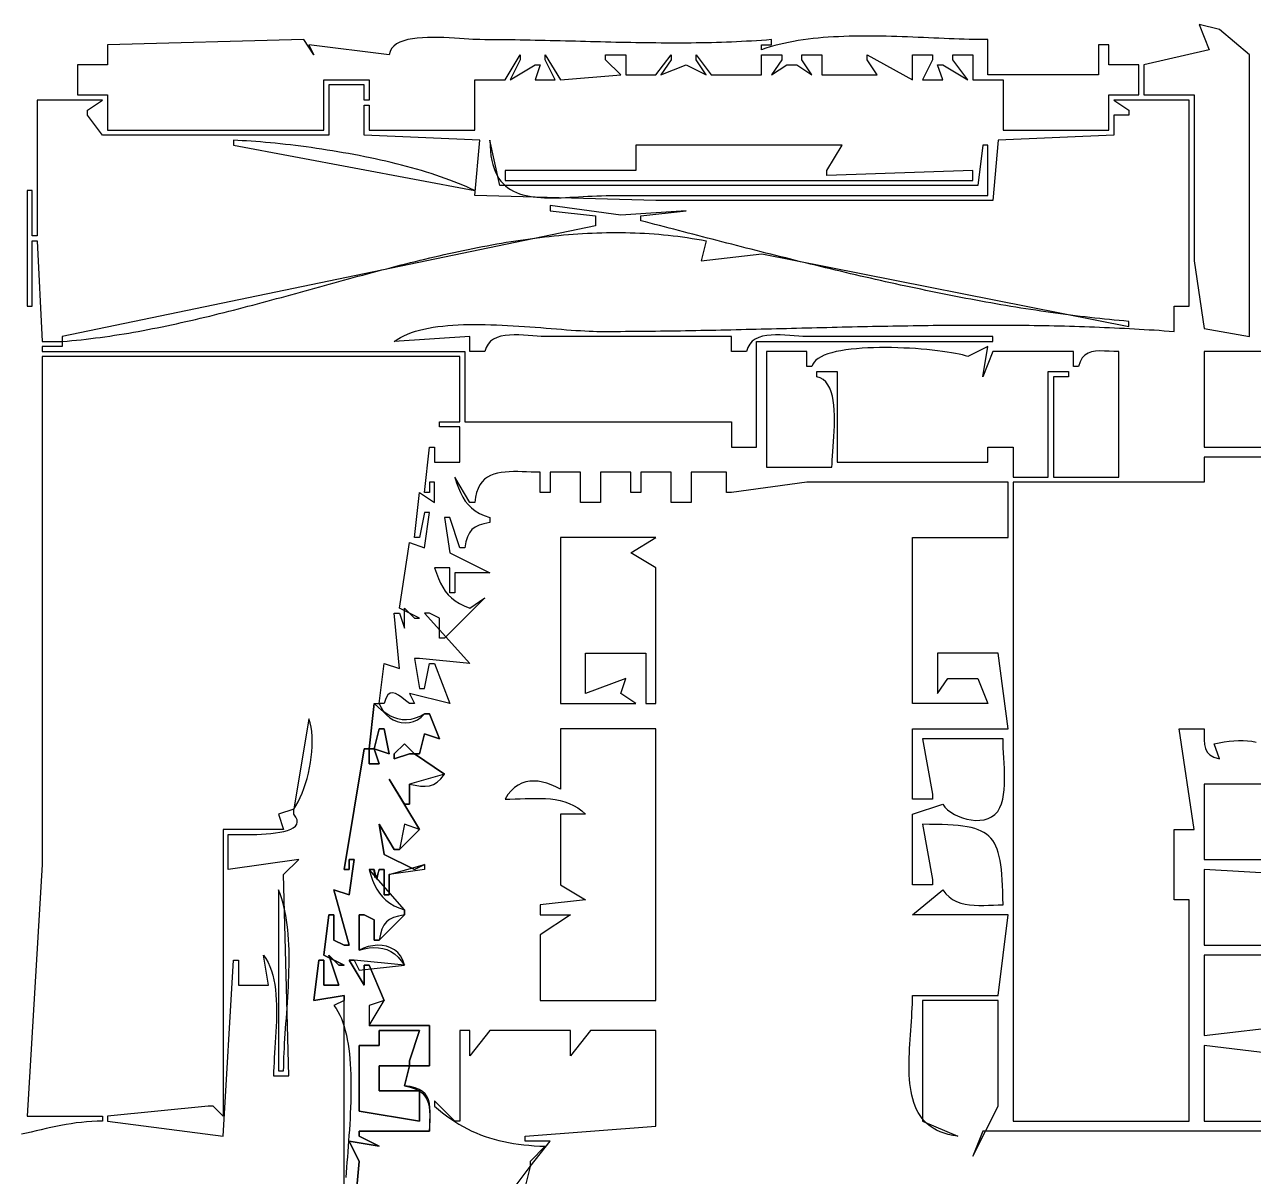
# Model space of a CAD drawing. Header units: metres. Extents: x 0 to 1224, y 0 to 793.
# Drawn here: x 471.5 to 715.8, y 181 to 410 of the extents above; entities that cross this region are included whole.
import ezdxf

# ---------------------------------------------------------------- set-up
doc = ezdxf.new("R2010")
doc.units = ezdxf.units.M

msp = doc.modelspace()

# ---------------------------------------------------------------- linework, layer by layer
for points in [[(705, 410), (707, 405), (694, 402), (694, 396), (704, 396), (704, 363), (705.9884, 349.6034), (715, 348), (715, 389), (715, 404), (709, 409), (705, 410)], [(488, 406), (488, 402), (482, 402), (482, 396), (488, 396), (488, 389), (531, 389), (531, 399), (540, 399), (540, 395), (539, 395), (539, 398), (532, 398), (532, 388), (487, 388), (484, 392), (484, 393), (487, 395), (474, 395), (474, 368), (473, 368), (473, 377), (472, 377), (472, 354), (473, 354), (473, 367), (474, 367), (475, 347), (479, 347), (479, 346), (475, 346), (475, 345), (559, 345), (559, 331), (612, 331), (612, 326), (617, 326), (617, 347), (664, 347), (664, 348), (627, 348), (626.2195, 348.0182), (625.3816, 348.0649), (624.4993, 348.1282), (623.586, 348.1959), (622.6547, 348.2563), (621.7187, 348.2971), (620.7911, 348.3066), (619.8852, 348.2726), (619.0142, 348.1833), (618.1911, 348.0265), (617.4293, 347.7904), (616.7418, 347.4629), (616.142, 347.0322), (615.6429, 346.4861), (615.2579, 345.8126), (615, 345), (612, 345), (612, 348), (575, 348), (574.2195, 348.0182), (573.3816, 348.0649), (572.4993, 348.1282), (571.586, 348.1959), (570.6547, 348.2563), (569.7187, 348.2971), (568.7911, 348.3066), (567.8852, 348.2726), (567.0142, 348.1833), (566.1911, 348.0265), (565.4293, 347.7904), (564.7418, 347.4629), (564.142, 347.0322), (563.6429, 346.4861), (563.2579, 345.8126), (563, 345), (560, 345), (560, 348), (545, 347), (545.5913, 347.4138), (546.2279, 347.7951), (546.9076, 348.1451), (547.6284, 348.4648), (548.3882, 348.7554), (549.1851, 349.0179), (550.0168, 349.2534), (550.8816, 349.463), (551.7771, 349.6479), (552.7016, 349.809), (553.6528, 349.9476), (554.6287, 350.0646), (555.6273, 350.1613), (556.6466, 350.2386), (557.6845, 350.2977), (558.7389, 350.3397), (559.8079, 350.3656), (560.8893, 350.3766), (561.9812, 350.3738), (563.0814, 350.3582), (564.188, 350.331), (565.2989, 350.2932), (566.412, 350.2459), (567.5254, 350.1903), (568.6369, 350.1274), (569.7445, 350.0584), (570.8463, 349.9842), (571.94, 349.9061), (573.0237, 349.8251), (574.0954, 349.7422), (575.153, 349.6587), (576.1944, 349.5756), (577.2176, 349.4939), (578.2206, 349.4148), (579.2014, 349.3394), (580.1578, 349.2688), (581.0878, 349.204), (581.9895, 349.1462), (582.8606, 349.0965), (583.6993, 349.0559), (584.5035, 349.0255), (585.271, 349.0065), (586, 349), (586.9904, 349.0006), (587.9814, 349.0025), (588.973, 349.0057), (589.9652, 349.0101), (590.9579, 349.0157), (591.9512, 349.0224), (592.9451, 349.0302), (593.9395, 349.0391), (594.9344, 349.049), (595.9298, 349.06), (596.9258, 349.0719), (597.9222, 349.0847), (598.919, 349.0985), (599.9164, 349.1131), (600.9142, 349.1285), (601.9124, 349.1447), (602.9111, 349.1617), (603.9102, 349.1794), (604.9097, 349.1979), (605.9096, 349.2169), (606.9099, 349.2366), (607.9105, 349.2569), (608.9115, 349.2778), (609.9128, 349.2991), (610.9145, 349.321), (611.9165, 349.3432), (612.9189, 349.366), (613.9215, 349.389), (614.9244, 349.4125), (615.9276, 349.4362), (616.931, 349.4602), (617.9348, 349.4845), (618.9387, 349.509), (619.9429, 349.5336), (620.9473, 349.5584), (621.9519, 349.5833), (622.9567, 349.6083), (623.9617, 349.6333), (624.9669, 349.6583), (625.9722, 349.6832), (626.9777, 349.7081), (627.9833, 349.7329), (628.9891, 349.7575), (629.9949, 349.782), (631.0009, 349.8063), (632.007, 349.8303), (633.0131, 349.854), (634.0193, 349.8775), (635.0256, 349.9006), (636.0319, 349.9233), (637.0383, 349.9456), (638.0446, 349.9674), (639.051, 349.9888), (640.0574, 350.0096), (641.0638, 350.0299), (642.0701, 350.0496), (643.0764, 350.0687), (644.0827, 350.0871), (645.0889, 350.1048), (646.095, 350.1218), (647.1011, 350.138), (648.107, 350.1535), (649.1129, 350.1681), (650.1186, 350.1818), (651.1242, 350.1947), (652.1297, 350.2066), (653.135, 350.2175), (654.1402, 350.2274), (655.1451, 350.2363), (656.1499, 350.2441), (657.1545, 350.2508), (658.1589, 350.2564), (659.1631, 350.2608), (660.167, 350.264), (661.1707, 350.2659), (662.1741, 350.2666), (663.1773, 350.2659), (664.1801, 350.2639), (665.1827, 350.2605), (666.185, 350.2557), (667.187, 350.2494), (668.1887, 350.2416), (669.19, 350.2324), (670.1909, 350.2215), (671.1915, 350.2091), (672.1918, 350.195), (673.1916, 350.1793), (674.1911, 350.1619), (675.1901, 350.1427), (676.1887, 350.1218), (677.1869, 350.0991), (678.1847, 350.0745), (679.182, 350.0481), (680.1788, 350.0198), (681.1752, 349.9895), (682.171, 349.9573), (683.1664, 349.923), (684.1613, 349.8867), (685.1556, 349.8483), (686.1494, 349.8079), (687.1427, 349.7652), (688.1353, 349.7204), (689.1275, 349.6734), (690.119, 349.6241), (691.11, 349.5726), (692.1003, 349.5187), (693.0901, 349.4624), (694.0792, 349.4038), (695.0676, 349.3428), (696.0554, 349.2793), (697.0426, 349.2133), (698.0291, 349.1447), (699.0149, 349.0736), (700, 349), (700, 354), (703, 354), (703, 395), (688, 395), (691, 393), (691, 392), (688, 392), (688, 388), (665, 387), (664, 375), (597, 374.9962), (561, 376), (562, 387), (539, 388), (539, 394), (540, 394), (540, 389), (561, 389), (561, 399), (567, 399), (570, 404), (570, 403), (568, 399), (573, 402), (574, 402), (573, 399), (577, 399), (575, 403), (575, 404), (578, 399), (590, 400), (587, 403), (587, 404), (591, 404), (591, 400), (597, 400), (600, 404), (600, 403), (598, 400), (603, 402), (607, 400), (605, 403), (605, 404), (608, 400), (618, 400), (618, 404), (622, 404), (622, 403), (620, 400), (623, 402), (624, 402), (625, 402), (628, 400), (626, 403), (626, 404), (630, 404), (630, 400), (641, 400), (639, 403), (639, 404), (648, 399), (648, 404), (652, 404), (652, 403), (650, 399), (654, 399), (653, 402), (654, 402), (659, 399), (656, 403), (656, 404), (660, 404), (660, 399), (666, 399), (666, 389), (687, 389), (687, 396), (693, 396), (693, 402), (687, 402), (687, 406), (685, 406), (685, 400), (663, 400), (663, 407), (662.0804, 407.0036), (661.1471, 407.0142), (660.2007, 407.0311), (659.2419, 407.0536), (658.2714, 407.0811), (657.29, 407.1129), (656.2983, 407.1486), (655.297, 407.1873), (654.2869, 407.2285), (653.2686, 407.2715), (652.2429, 407.3157), (651.2105, 407.3605), (650.1721, 407.4052), (649.1283, 407.4492), (648.08, 407.4919), (647.0277, 407.5326), (645.9723, 407.5707), (644.9144, 407.6055), (643.8547, 407.6365), (642.794, 407.663), (641.7329, 407.6842), (640.6721, 407.6998), (639.6124, 407.7089), (638.5545, 407.7109), (637.4991, 407.7052), (636.4468, 407.6913), (635.3984, 407.6683), (634.3546, 407.6358), (633.3162, 407.5931), (632.2837, 407.5394), (631.258, 407.4743), (630.2397, 407.3971), (629.2295, 407.3071), (628.2282, 407.2037), (627.2365, 407.0862), (626.255, 406.9541), (625.2844, 406.8066), (624.3256, 406.6433), (623.3791, 406.4633), (622.4457, 406.2662), (621.5261, 406.0511), (620.621, 405.8177), (619.7312, 405.565), (618.8573, 405.2927), (618, 405), (618, 406), (620, 406), (620, 407), (619.0021, 406.9235), (618.004, 406.8525), (617.0058, 406.7865), (616.0074, 406.7257), (615.0088, 406.6697), (614.01, 406.6184), (613.0111, 406.5718), (612.012, 406.5296), (611.0128, 406.4918), (610.0134, 406.4581), (609.0139, 406.4285), (608.0142, 406.4028), (607.0145, 406.3809), (606.0146, 406.3626), (605.0146, 406.3477), (604.0145, 406.3362), (603.0143, 406.3279), (602.014, 406.3227), (601.0136, 406.3204), (600.0131, 406.3208), (599.0126, 406.3239), (598.012, 406.3295), (597.0113, 406.3374), (596.0106, 406.3475), (595.0098, 406.3597), (594.009, 406.3739), (593.0082, 406.3898), (592.0073, 406.4074), (591.0064, 406.4264), (590.0055, 406.4469), (589.0046, 406.4685), (588.0037, 406.4913), (587.0028, 406.5149), (586.0019, 406.5394), (585.001, 406.5646), (584.0001, 406.5902), (582.9993, 406.6162), (581.9985, 406.6425), (580.9977, 406.6689), (579.997, 406.6952), (578.9964, 406.7213), (577.9958, 406.7471), (576.9953, 406.7724), (575.9948, 406.7972), (574.9945, 406.8211), (573.9942, 406.8442), (572.994, 406.8662), (571.9939, 406.8871), (570.9939, 406.9066), (569.9941, 406.9247), (568.9943, 406.9412), (567.9947, 406.9559), (566.9952, 406.9688), (565.9958, 406.9796), (564.9966, 406.9883), (563.9976, 406.9947), (562.9987, 406.9986), (562, 407), (561.3575, 407.0124), (560.6192, 407.0464), (559.7969, 407.0964), (558.9024, 407.1572), (557.9478, 407.2233), (556.9447, 407.2896), (555.9051, 407.3505), (554.8409, 407.4009), (553.7639, 407.4353), (552.686, 407.4484), (551.619, 407.4348), (550.5749, 407.3893), (549.5654, 407.3065), (548.6026, 407.1809), (547.6981, 407.0074), (546.864, 406.7806), (546.112, 406.495), (545.454, 406.1454), (544.902, 405.7265), (544.4677, 405.2328), (544.1631, 404.6591), (544, 404), (528, 406), (529, 404), (527, 407), (488, 406)], [(513, 387), (513, 386), (561, 377), (560.2205, 377.3666), (559.4195, 377.7265), (558.5977, 378.0796), (557.756, 378.4261), (556.8952, 378.7658), (556.0161, 379.0988), (555.1197, 379.4251), (554.2068, 379.7447), (553.2782, 380.0575), (552.3347, 380.3635), (551.3773, 380.6628), (550.4067, 380.9554), (549.4238, 381.2412), (548.4295, 381.5203), (547.4245, 381.7925), (546.4099, 382.0581), (545.3863, 382.3168), (544.3546, 382.5688), (543.3158, 382.814), (542.2706, 383.0524), (541.2198, 383.2841), (540.1644, 383.5089), (539.1052, 383.727), (538.043, 383.9383), (536.9787, 384.1427), (535.9131, 384.3404), (534.847, 384.5312), (533.7814, 384.7153), (532.717, 384.8925), (531.6548, 385.0629), (530.5955, 385.2265), (529.54, 385.3832), (528.4892, 385.5332), (527.4438, 385.6763), (526.4049, 385.8125), (525.3731, 385.9419), (524.3493, 386.0645), (523.3344, 386.1802), (522.3293, 386.2891), (521.3348, 386.3911), (520.3517, 386.4862), (519.3808, 386.5745), (518.4231, 386.6559), (517.4794, 386.7305), (516.5505, 386.7981), (515.6372, 386.8589), (514.7405, 386.9128), (513.8611, 386.9598), (513, 387)], [(564, 387), (564.0237, 385.8917), (564.0938, 384.8552), (564.2091, 383.8882), (564.3682, 382.9883), (564.5701, 382.1532), (564.8134, 381.3808), (565.0968, 380.6686), (565.4193, 380.0145), (565.7795, 379.416), (566.1761, 378.8709), (566.6081, 378.377), (567.074, 377.9319), (567.5728, 377.5333), (568.1031, 377.179), (568.6637, 376.8666), (569.2534, 376.5939), (569.8709, 376.3586), (570.515, 376.1583), (571.1846, 375.9909), (571.8782, 375.8539), (572.5948, 375.7452), (573.333, 375.6623), (574.0916, 375.6031), (574.8695, 375.5653), (575.6653, 375.5465), (576.4778, 375.5444), (577.3058, 375.5568), (578.1481, 375.5814), (579.0033, 375.6158), (579.8704, 375.6579), (580.748, 375.7052), (581.6349, 375.7556), (582.5298, 375.8067), (583.4316, 375.8562), (584.339, 375.9018), (585.2508, 375.9413), (586.1657, 375.9724), (587.0825, 375.9927), (588, 376), (663, 376), (663, 386), (662, 386), (661, 378), (566, 378), (564, 387)], [(593, 386), (593, 381), (567, 381), (567, 379), (660, 379), (660, 381), (631, 380), (631, 381), (634, 386), (593, 386)], [(576, 374), (576, 373), (585, 372), (585, 370), (479, 348), (479, 347), (479.9417, 347.0784), (480.8838, 347.1638), (481.8262, 347.256), (482.7688, 347.3548), (483.7117, 347.4602), (484.6549, 347.572), (485.5983, 347.6901), (486.542, 347.8143), (487.486, 347.9445), (488.4302, 348.0806), (489.3747, 348.2224), (490.3194, 348.3699), (491.2643, 348.5228), (492.2095, 348.681), (493.1549, 348.8445), (494.1005, 349.013), (495.0464, 349.1865), (495.9925, 349.3647), (496.9388, 349.5477), (497.8853, 349.7352), (498.832, 349.9271), (499.7789, 350.1232), (500.726, 350.3236), (501.6733, 350.5279), (502.6207, 350.7361), (503.5684, 350.9481), (504.5162, 351.1636), (505.4643, 351.3827), (506.4124, 351.605), (507.3608, 351.8306), (508.3093, 352.0593), (509.258, 352.291), (510.2068, 352.5254), (511.1558, 352.7625), (512.1049, 353.0022), (513.0541, 353.2443), (514.0035, 353.4886), (514.953, 353.7351), (515.9027, 353.9837), (516.8525, 354.2341), (517.8024, 354.4862), (518.7524, 354.74), (519.7025, 354.9953), (520.6527, 355.2519), (521.603, 355.5097), (522.5534, 355.7686), (523.5039, 356.0285), (524.4545, 356.2891), (525.4052, 356.5505), (526.3559, 356.8124), (527.3068, 357.0748), (528.2577, 357.3374), (529.2086, 357.6002), (530.1597, 357.863), (531.1108, 358.1257), (532.0619, 358.3881), (533.0131, 358.6502), (533.9643, 358.9117), (534.9156, 359.1726), (535.8669, 359.4328), (536.8182, 359.692), (537.7696, 359.9502), (538.721, 360.2072), (539.6724, 360.4629), (540.6238, 360.7171), (541.5753, 360.9698), (542.5267, 361.2208), (543.4781, 361.4699), (544.4296, 361.717), (545.381, 361.9621), (546.3324, 362.2049), (547.2838, 362.4453), (548.2352, 362.6833), (549.1866, 362.9185), (550.1379, 363.1511), (551.0892, 363.3807), (552.0404, 363.6072), (552.9916, 363.8306), (553.9428, 364.0507), (554.8939, 364.2674), (555.845, 364.4805), (556.796, 364.6899), (557.7469, 364.8954), (558.6978, 365.097), (559.6486, 365.2945), (560.5993, 365.4878), (561.5499, 365.6766), (562.5005, 365.861), (563.4509, 366.0408), (564.4013, 366.2157), (565.3516, 366.3858), (566.3017, 366.5509), (567.2518, 366.7108), (568.2017, 366.8653), (569.1516, 367.0145), (570.1013, 367.1581), (571.0509, 367.296), (572.0003, 367.428), (572.9496, 367.5541), (573.8988, 367.6741), (574.8479, 367.7879), (575.7968, 367.8953), (576.7455, 367.9962), (577.6941, 368.0905), (578.6425, 368.178), (579.5908, 368.2586), (580.5389, 368.3322), (581.4868, 368.3987), (582.4346, 368.4578), (583.3822, 368.5095), (584.3295, 368.5537), (585.2767, 368.5902), (586.2237, 368.6188), (587.1705, 368.6395), (588.1171, 368.6521), (589.0635, 368.6564), (590.0097, 368.6525), (590.9557, 368.64), (591.9014, 368.6189), (592.847, 368.589), (593.7923, 368.5503), (594.7373, 368.5025), (595.6821, 368.4456), (596.6267, 368.3794), (597.5711, 368.3037), (598.5151, 368.2185), (599.459, 368.1237), (600.4026, 368.019), (601.3459, 367.9043), (602.2889, 367.7796), (603.2317, 367.6446), (604.1742, 367.4993), (605.1164, 367.3435), (606.0583, 367.1771), (607, 367), (606, 363), (618.0394, 364.4321), (691, 350), (691, 351), (690.0414, 351.0803), (689.0809, 351.1648), (688.1186, 351.2534), (687.1545, 351.3461), (686.1887, 351.4428), (685.2212, 351.5434), (684.2521, 351.648), (683.2814, 351.7564), (682.3091, 351.8687), (681.3353, 351.9847), (680.36, 352.1044), (679.3833, 352.2277), (678.4053, 352.3547), (677.4259, 352.4852), (676.4452, 352.6191), (675.4632, 352.7566), (674.4801, 352.8974), (673.4958, 353.0415), (672.5104, 353.189), (671.5239, 353.3396), (670.5364, 353.4935), (669.5479, 353.6505), (668.5585, 353.8105), (667.5682, 353.9736), (666.5771, 354.1396), (665.5851, 354.3086), (664.5924, 354.4804), (663.599, 354.6551), (662.6049, 354.8325), (661.6102, 355.0126), (660.6149, 355.1954), (659.619, 355.3808), (658.6227, 355.5687), (657.6259, 355.7592), (656.6288, 355.952), (655.6312, 356.1473), (654.6334, 356.3449), (653.6353, 356.5449), (652.6369, 356.747), (651.6384, 356.9514), (650.6397, 357.1579), (649.641, 357.3664), (648.6422, 357.577), (647.6433, 357.7896), (646.6446, 358.0041), (645.6459, 358.2205), (644.6473, 358.4387), (643.649, 358.6586), (642.6508, 358.8803), (641.6529, 359.1037), (640.6553, 359.3286), (639.658, 359.5552), (638.6612, 359.7832), (637.6648, 360.0127), (636.6689, 360.2436), (635.6735, 360.4758), (634.6786, 360.7094), (633.6844, 360.9441), (632.6909, 361.1801), (631.698, 361.4173), (630.7059, 361.6555), (629.7146, 361.8947), (628.7242, 362.135), (627.7346, 362.3762), (626.7459, 362.6182), (625.7583, 362.8611), (624.7716, 363.1048), (623.786, 363.3492), (622.8015, 363.5942), (621.8181, 363.8399), (620.836, 364.0862), (619.8551, 364.333), (618.8754, 364.5802), (617.8971, 364.8278), (616.9202, 365.0758), (615.9446, 365.3242), (614.9706, 365.5727), (613.998, 365.8215), (613.027, 366.0704), (612.0576, 366.3194), (611.0898, 366.5685), (610.1237, 366.8175), (609.1593, 367.0665), (608.1967, 367.3154), (607.2359, 367.5642), (606.2769, 367.8127), (605.3199, 368.0609), (604.3648, 368.3088), (603.4117, 368.5564), (602.4606, 368.8035), (601.5116, 369.0502), (600.5648, 369.2963), (599.6201, 369.5418), (598.6776, 369.7867), (597.7374, 370.031), (596.7995, 370.2744), (595.8639, 370.5171), (594.9307, 370.759), (594, 371), (594, 372), (603, 373), (590, 372.1288), (576, 374)], [(659, 344), (658.52, 344.1576), (657.9496, 344.3138), (657.2948, 344.4673), (656.5616, 344.6173), (655.7561, 344.7626), (654.8843, 344.9024), (653.9523, 345.0356), (652.9662, 345.1611), (651.932, 345.278), (650.8557, 345.3854), (649.7435, 345.482), (648.6013, 345.5671), (647.4352, 345.6395), (646.2514, 345.6983), (645.0558, 345.7424), (643.8544, 345.7709), (642.6535, 345.7827), (641.4589, 345.7768), (640.2768, 345.7523), (639.1132, 345.7081), (637.9742, 345.6432), (636.8659, 345.5566), (635.7942, 345.4474), (634.7652, 345.3144), (633.7851, 345.1567), (632.8598, 344.9733), (631.9954, 344.7632), (631.198, 344.5254), (630.4736, 344.2589), (629.8283, 343.9626), (629.2682, 343.6356), (628.7992, 343.2768), (628.4275, 342.8853), (628.159, 342.46), (628, 342), (627, 342), (627, 345), (619, 345), (619, 322), (632, 322), (632.0133, 322.6728), (632.0496, 323.43), (632.1032, 324.2612), (632.1687, 325.1556), (632.2404, 326.1026), (632.3127, 327.0918), (632.38, 328.1125), (632.4368, 329.154), (632.4775, 330.2059), (632.4965, 331.2575), (632.4882, 332.2983), (632.447, 333.3176), (632.3674, 334.3048), (632.2438, 335.2494), (632.0705, 336.1407), (631.8421, 336.9682), (631.5529, 337.7214), (631.1973, 338.3895), (630.7698, 338.962), (630.2648, 339.4283), (629.6767, 339.7778), (629, 340), (629, 341), (633, 341), (633, 323), (663, 323), (663, 326), (668, 326), (668, 320), (675, 320), (675, 341), (679, 341), (679, 340), (676, 340), (676, 320), (689, 320), (689, 345), (688.0416, 345.0199), (687.0902, 345.062), (686.1588, 345.0993), (685.2605, 345.1049), (684.4084, 345.0519), (683.6157, 344.9136), (682.8953, 344.6629), (682.2605, 344.2731), (681.7243, 343.7173), (681.2997, 342.9685), (681, 342), (680, 342), (680, 345), (664, 345), (662, 340), (663, 346), (659, 344)], [(706, 345), (706, 326), (723, 326)], [(721, 345), (706, 345)], [(732, 190), (662, 190), (660, 185), (665, 195), (665, 216), (650, 216), (650, 192), (657, 189), (656.0301, 189.1477), (655.1247, 189.3454), (654.2817, 189.5914), (653.499, 189.8839), (652.7745, 190.2213), (652.1062, 190.6018), (651.492, 191.0237), (650.9298, 191.4854), (650.4175, 191.9851), (649.9531, 192.5211), (649.5345, 193.0916), (649.1596, 193.6951), (648.8264, 194.3297), (648.5328, 194.9938), (648.2767, 195.6856), (648.056, 196.4035), (647.8686, 197.1457), (647.7126, 197.9105), (647.5858, 198.6962), (647.4861, 199.5012), (647.4115, 200.3236), (647.3598, 201.1618), (647.3292, 202.0141), (647.3173, 202.8788), (647.3222, 203.7541), (647.3419, 204.6383), (647.3741, 205.5298), (647.417, 206.4269), (647.4683, 207.3277), (647.526, 208.2307), (647.5881, 209.134), (647.6524, 210.036), (647.7169, 210.9351), (647.7796, 211.8293), (647.8383, 212.7172), (647.891, 213.5969), (647.9355, 214.4667), (647.9699, 215.325), (647.9921, 216.17), (648, 217), (665, 217), (667, 233), (648, 233), (654, 238), (654.5956, 237.2111), (655.2577, 236.5639), (655.9797, 236.0452), (656.7551, 235.6415), (657.5772, 235.3396), (658.4396, 235.126), (659.3356, 234.9876), (660.2587, 234.9108), (661.2025, 234.8825), (662.1602, 234.8892), (663.1253, 234.9177), (664.0914, 234.9545), (665.0518, 234.9864), (666, 235), (665.9718, 236.365), (665.9358, 237.651), (665.8895, 238.8602), (665.8303, 239.9949), (665.7555, 241.0575), (665.6628, 242.0503), (665.5495, 242.9756), (665.413, 243.8358), (665.2508, 244.6331), (665.0603, 245.37), (664.839, 246.0488), (664.5844, 246.6717), (664.2938, 247.2411), (663.9647, 247.7594), (663.5945, 248.2288), (663.1807, 248.6518), (662.7207, 249.0305), (662.212, 249.3674), (661.652, 249.6649), (661.0382, 249.9251), (660.3679, 250.1505), (659.6387, 250.3433), (658.848, 250.506), (657.9931, 250.6408), (657.0717, 250.7501), (656.081, 250.8361), (655.0185, 250.9013), (653.8818, 250.948), (652.6681, 250.9784), (651.375, 250.9949), (650, 251), (652, 240), (652, 239), (648, 239), (648, 253), (654, 255), (654.4334, 254.4379), (654.9763, 253.9094), (655.6131, 253.422), (656.3282, 252.9836), (657.1063, 252.6016), (657.9318, 252.2838), (658.7892, 252.0378), (659.6631, 251.8713), (660.5378, 251.7919), (661.3981, 251.8072), (662.2282, 251.925), (663.0128, 252.1528), (663.7364, 252.4984), (664.3834, 252.9693), (664.9383, 253.5732), (665.3858, 254.3179), (665.7009, 255.1076), (665.941, 255.9729), (666.1143, 256.9023), (666.2293, 257.8838), (666.2941, 258.9059), (666.3172, 259.9569), (666.3069, 261.025), (666.2716, 262.0986), (666.2195, 263.166), (666.1591, 264.2154), (666.0985, 265.2352), (666.0463, 266.2137), (666.0106, 267.1392), (666, 268), (650, 268), (652, 257), (652, 256), (648, 256), (648, 270), (667, 270), (665, 285), (653, 285), (653, 277), (655, 280), (661, 280), (663, 275), (648, 275), (648, 308), (667, 308), (667, 319), (627, 319), (612, 317), (611, 317), (611, 321), (604, 321), (604, 315), (600, 315), (600, 321), (594, 321), (594, 317), (592, 317), (592, 321), (586, 321), (586, 315), (582, 315), (582, 321), (576, 321), (576, 317), (574, 317), (574, 321), (573.1017, 321.0097), (572.201, 321.0339), (571.3026, 321.0646), (570.4114, 321.0941), (569.532, 321.1144), (568.6693, 321.1178), (567.828, 321.0964), (567.0127, 321.0423), (566.2284, 320.9479), (565.4797, 320.8051), (564.7714, 320.6063), (564.1083, 320.3435), (563.4951, 320.009), (562.9366, 319.5949), (562.4375, 319.0933), (562.0026, 318.4965), (561.6366, 317.7965), (561.3444, 316.9857), (561.1305, 316.0561), (561, 315), (560, 315), (557, 320), (557.3638, 318.9056), (557.7414, 317.8872), (558.1465, 316.9439), (558.5925, 316.0748), (559.093, 315.2791), (559.6616, 314.556), (560.3118, 313.9046), (561.0572, 313.3242), (561.9113, 312.8138), (562.8877, 312.3727), (564, 312), (564, 311), (562.8112, 310.7621), (561.834, 310.4641), (561.0431, 310.0807), (560.4132, 309.5867), (559.9192, 308.9568), (559.5358, 308.1659), (559.2378, 307.1887), (559, 306), (558, 306), (556, 312), (555, 312), (556, 305), (564, 301), (557, 301), (557, 297), (556, 297), (556, 302), (553, 302), (553.3693, 300.9029), (553.7547, 299.8939), (554.1686, 298.9683), (554.6235, 298.1213), (555.1318, 297.3483), (555.706, 296.6445), (556.3584, 296.0053), (557.1016, 295.4259), (557.948, 294.9017), (558.9099, 294.4279), (560, 294), (563, 296), (555, 288), (554, 288), (554, 292), (552, 293), (551, 293), (560, 283), (550, 284), (549, 284), (550, 278), (551, 278), (552, 283), (553, 283), (556, 275), (548, 277), (549, 275), (548, 275), (547.2418, 275.6248), (546.5234, 276.1969), (545.8495, 276.672), (545.2246, 277.0055), (544.6534, 277.1533), (544.1407, 277.071), (543.6911, 276.7142), (543.3093, 276.0387), (543, 275), (542, 275), (543, 283), (546, 282), (545, 293), (546, 293), (547, 290), (547, 294), (549, 292), (550, 292), (546, 294), (548, 307), (551, 306), (552, 313), (551, 313), (550, 308), (549, 308), (550, 317), (553, 315), (553, 319), (552, 319), (552, 317), (551, 317), (552, 326), (553, 326), (553, 323), (558, 323), (558, 330), (554, 330), (554, 331), (558, 331), (558, 344), (475, 344), (474.9923, 243), (472, 193), (487, 193), (487, 192), (485.9291, 191.9833), (484.8707, 191.9351), (483.8239, 191.8579), (482.7879, 191.7543), (481.7617, 191.6268), (480.7447, 191.478), (479.7358, 191.3106), (478.7342, 191.1271), (477.7392, 190.93), (476.7499, 190.722), (475.7653, 190.5055), (474.7848, 190.2833), (473.8073, 190.0578), (472.8322, 189.8317), (471.8584, 189.6075), (470.8853, 189.3878)], [(723, 324), (706, 324), (706, 319), (668, 319), (668, 192), (703, 192), (703, 236), (700, 236), (700, 250), (704, 250), (701, 270), (706, 270), (705.9932, 268.855), (705.9959, 267.8174), (706.0579, 266.8901), (706.2289, 266.0755), (706.5589, 265.3766), (707.0975, 264.7959), (707.8946, 264.3361), (709, 264), (708, 267), (708.991, 267.2155), (709.9673, 267.393), (710.9281, 267.5297), (711.8723, 267.623), (712.7991, 267.6701), (713.7077, 267.6683), (714.597, 267.6149), (715.4662, 267.5073), (716.3144, 267.3427)], [(578, 308), (578, 275), (593, 275), (590, 277), (591, 280), (583, 277), (583, 285), (595, 285), (595, 275), (597, 275), (597, 302), (592, 305), (597, 308), (578, 308)], [(535, 174), (535, 206), (535, 216), (535, 217), (529, 216), (530, 224), (531, 224), (531, 219), (534, 219), (532, 225), (534, 223), (535, 223), (531, 225), (532, 233), (533, 233), (533, 228), (535, 227), (536, 227), (533, 238), (536, 237), (537, 244), (536, 244), (536, 242), (535, 242), (539, 266), (540, 266), (540, 263), (541, 263), (542, 263), (541, 266), (544, 265), (543, 270), (542, 270), (541, 266), (540, 266), (541, 275), (542, 275), (542.3721, 274.1511), (542.8523, 273.3952), (543.4256, 272.7384), (544.0771, 272.187), (544.792, 271.7472), (545.5552, 271.4254), (546.3519, 271.2278), (547.1671, 271.1605), (547.9861, 271.23), (548.7937, 271.4424), (549.5752, 271.8041), (550.3156, 272.3211), (551, 273), (552, 273), (554, 268), (551, 269), (550, 265), (549, 265), (547, 267), (545, 265), (545, 264), (548, 265), (549, 265), (555, 261), (548, 259), (548, 255), (547, 255), (544, 260), (550, 250), (547, 251), (546, 246), (545, 246), (542, 251), (543, 245), (549, 242), (551, 243), (551, 242), (544, 241), (544, 237), (543, 237), (543, 242), (542, 242), (541.6451, 241.0021), (541.3657, 240.4176), (541.1638, 240.3321), (541.0412, 240.831), (541, 242), (540, 242), (540.3198, 240.9125), (540.6774, 239.8991), (541.0812, 238.9592), (541.5399, 238.0921), (542.0618, 237.297), (542.6556, 236.5732), (543.3297, 235.9201), (544.0927, 235.3369), (544.953, 234.823), (545.9193, 234.3776), (547, 234), (547, 233), (545.8112, 232.7621), (544.834, 232.464), (544.0431, 232.0806), (543.4132, 231.5866), (542.9192, 230.9568), (542.5358, 230.1659), (542.2378, 229.1887), (542, 228), (541, 228), (541, 232), (539, 233), (538, 233), (538, 226), (539.0292, 226.2607), (540.0151, 226.4294), (540.958, 226.5011), (541.8584, 226.4709), (542.7166, 226.3341), (543.5329, 226.0857), (544.3078, 225.7209), (545.0415, 225.2348), (545.7346, 224.6225), (546.3873, 223.8792), (547, 223), (537, 224), (536, 224), (539, 219), (539, 223), (540, 223), (543, 216), (540, 215), (540, 211), (552, 211), (552, 203), (548, 203), (548, 204), (550, 210), (542, 210), (542, 207), (538, 207), (538, 194), (550, 192), (550, 198), (542, 198), (542, 203), (548, 203), (547, 199), (548.1786, 198.7577), (549.1598, 198.4326), (549.9612, 198.0268), (550.6006, 197.5423), (551.0958, 196.9814), (551.4646, 196.3461), (551.7247, 195.6388), (551.894, 194.8614), (551.9902, 194.0162), (552.0311, 193.1053), (552.0345, 192.1308), (552.0182, 191.095), (552, 190), (538, 190), (538, 189), (542, 187), (536, 188), (538, 184), (537, 173)], [(541, 275), (540, 266), (541, 266), (542, 270), (543, 270), (544, 265), (541, 266), (542, 263), (541, 263), (540, 263), (540, 266), (539, 266), (535, 242), (536, 242), (536, 244), (537, 244), (536, 237), (533, 238), (536, 227), (535, 227), (533, 228), (533, 233), (532, 233), (531, 225), (535, 223), (534, 223), (532, 225), (534, 219), (531, 219), (531, 224), (530, 224), (529, 216), (535, 217), (535, 216), (533, 215), (533.4142, 214.408), (533.7959, 213.771), (534.1463, 213.091), (534.4663, 212.37), (534.7572, 211.6101), (535.0199, 210.8132), (535.2556, 209.9814), (535.4654, 209.1168), (535.6504, 208.2214), (535.8117, 207.2973), (535.9503, 206.3464), (536.0674, 205.3708), (536.1641, 204.3726), (536.2415, 203.3537), (536.3006, 202.3163), (536.3425, 201.2624), (536.3684, 200.1939), (536.3794, 199.113), (536.3765, 198.0216), (536.3608, 196.9219), (536.3335, 195.8158), (536.2956, 194.7054), (536.2482, 193.5928), (536.1924, 192.4799), (536.1294, 191.3688), (536.0602, 190.2615), (535.9859, 189.1601), (535.9076, 188.0666), (535.8265, 186.9831), (535.7435, 185.9116), (535.6598, 184.8541), (535.5765, 183.8127), (535.4947, 182.7893), (535.4155, 181.7861), (535.34, 180.8051)], [(537, 173), (538, 184), (536, 188), (542, 187), (538, 189), (538, 190), (552, 190), (552.0429, 191.0546), (552.0879, 192.0588), (552.119, 193.0093), (552.1205, 193.9029), (552.0763, 194.7364), (551.9706, 195.5065), (551.7874, 196.21), (551.5108, 196.8438), (551.125, 197.4045), (550.614, 197.8889), (549.9619, 198.2939), (549.1528, 198.6163), (548.1708, 198.8527), (547, 199), (548, 203), (542, 203), (542, 198), (550, 198), (550, 192), (538, 194), (538, 207), (542, 207), (542, 210), (550, 210), (548, 204), (548, 203), (552, 203), (552, 211), (540, 211), (543, 216), (540, 223), (539, 223), (539, 219), (536, 224), (537, 224), (538, 222), (547, 223), (546.6964, 223.991), (546.2535, 224.829), (545.6886, 225.5194), (545.0193, 226.0676), (544.263, 226.4793), (543.4371, 226.7599), (542.5592, 226.915), (541.6467, 226.95), (540.717, 226.8705), (539.7877, 226.682), (538.8762, 226.3899), (538, 226), (538, 233), (539, 233), (541, 232), (541, 228), (542, 228), (547, 233), (547, 234), (540, 242), (541, 242), (541.2496, 240.7862), (541.4247, 240.1794), (541.5751, 240.1794), (541.7503, 240.7862), (542, 242), (543, 242), (543, 237), (544, 237), (544, 241), (551, 243), (549, 242), (543, 245), (542, 251), (545, 246), (546, 246), (550, 250), (544, 260), (547, 255), (548, 255), (548, 259), (549.1743, 258.7673), (550.212, 258.6172), (551.1384, 258.5774), (551.9794, 258.6756), (552.7604, 258.9392), (553.5071, 259.3961), (554.2451, 260.0738), (555, 261), (549, 265), (548, 265), (545, 264), (545, 265), (547, 267), (549, 265), (550, 265), (551, 269), (554, 268), (552, 273), (551, 273), (550.0738, 272.4614), (549.167, 272.0795), (548.2789, 271.846), (547.4088, 271.752), (546.5558, 271.7892), (545.7191, 271.9489), (544.8981, 272.2225), (544.0919, 272.6015), (543.2997, 273.0773), (542.5209, 273.6414), (541.7545, 274.2851), (541, 275)], [(528, 272), (525, 254), (522, 253), (523, 250), (511, 250), (511, 193), (509, 195), (508, 195), (488, 193), (488, 192), (511, 189), (513, 224), (514, 224), (514, 219), (520, 219), (519, 225), (519.4784, 224.3001), (519.898, 223.5472), (520.2621, 222.7454), (520.5739, 221.8987), (520.837, 221.0113), (521.0545, 220.0872), (521.2298, 219.1304), (521.3664, 218.1452), (521.4675, 217.1356), (521.5366, 216.1057), (521.5769, 215.0595), (521.5918, 214.0012), (521.5847, 212.9349), (521.5589, 211.8645), (521.5177, 210.7944), (521.4646, 209.7284), (521.4028, 208.6708), (521.3357, 207.6256), (521.2668, 206.5969), (521.1992, 205.5887), (521.1364, 204.6052), (521.0817, 203.6505), (521.0385, 202.7287), (521.0102, 201.8438), (521, 201), (524, 201), (523, 241), (526, 244), (512, 242), (512, 249), (512.3755, 248.9965), (512.8763, 248.988), (513.4867, 248.9776), (514.1914, 248.9683), (514.9751, 248.9631), (515.8222, 248.9649), (516.7173, 248.9768), (517.6452, 249.0019), (518.5902, 249.0431), (519.5371, 249.1034), (520.4704, 249.1859), (521.3747, 249.2935), (522.2346, 249.4293), (523.0346, 249.5963), (523.7595, 249.7975), (524.3936, 250.036), (524.9217, 250.3146), (525.3284, 250.6365), (525.5981, 251.0046), (525.7156, 251.422), (525.6653, 251.8917), (525.4319, 252.4167), (525, 253), (525, 254), (525.4519, 254.7019), (525.8833, 255.4747), (526.2922, 256.3106), (526.6764, 257.2019), (527.0336, 258.141), (527.3618, 259.1202), (527.6587, 260.1317), (527.9223, 261.168), (528.1503, 262.2213), (528.3406, 263.2839), (528.491, 264.3482), (528.5994, 265.4065), (528.6636, 266.451), (528.6815, 267.4742), (528.6509, 268.4682), (528.5695, 269.4255), (528.4354, 270.3384), (528.2462, 271.1991), (528, 272)], [(578, 270), (578, 258), (577.0988, 258.4583), (576.2025, 258.8486), (575.3143, 259.1646), (574.4373, 259.4003), (573.5749, 259.5495), (572.7302, 259.6063), (571.9065, 259.5645), (571.107, 259.418), (570.335, 259.1608), (569.5936, 258.7866), (568.8862, 258.2896), (568.216, 257.6635), (567.5862, 256.9023), (567, 256), (567.9883, 256.0113), (568.9884, 256.0401), (569.9968, 256.078), (571.0099, 256.1169), (572.0241, 256.1487), (573.036, 256.1651), (574.042, 256.1581), (575.0386, 256.1194), (576.0222, 256.0409), (576.9893, 255.9144), (577.9364, 255.7318), (578.8599, 255.4849), (579.7563, 255.1655), (580.622, 254.7655), (581.4536, 254.2767), (582.2474, 253.6909), (583, 253), (578, 253), (578, 239), (583, 236), (574, 235), (574, 233), (580, 233), (574, 229), (574, 216), (597, 216), (597, 270), (578, 270)], [(728, 259), (706, 259), (706, 244), (721, 244)], [(723, 241), (706, 242), (706, 227), (728, 227)], [(522, 238), (522, 202), (523, 202), (523.0064, 202.8543), (523.0248, 203.732), (523.054, 204.6318), (523.0929, 205.552), (523.1402, 206.4913), (523.1947, 207.4482), (523.2554, 208.4213), (523.3209, 209.4092), (523.3901, 210.4104), (523.4618, 211.4234), (523.5348, 212.4469), (523.6079, 213.4794), (523.68, 214.5194), (523.7498, 215.5656), (523.8162, 216.6164), (523.8779, 217.6704), (523.9338, 218.7262), (523.9828, 219.7824), (524.0235, 220.8375), (524.0548, 221.8901), (524.0756, 222.9386), (524.0846, 223.9818), (524.0806, 225.0181), (524.0626, 226.0461), (524.0291, 227.0644), (523.9792, 228.0715), (523.9116, 229.066), (523.825, 230.0464), (523.7184, 231.0113), (523.5905, 231.9593), (523.4402, 232.8889), (523.2662, 233.7987), (523.0674, 234.6872), (522.8425, 235.5531), (522.5905, 236.3948), (522.31, 237.2109), (522, 238)], [(728, 225), (706, 225), (706, 209), (723, 211)], [(558, 210), (558, 192), (557, 192), (553, 196), (553, 195), (553.7908, 194.3057), (554.5874, 193.6488), (555.3905, 193.0286), (556.2006, 192.4442), (557.0186, 191.8948), (557.8452, 191.3795), (558.6811, 190.8976), (559.5269, 190.4481), (560.3834, 190.0304), (561.2514, 189.6434), (562.1314, 189.2864), (563.0244, 188.9587), (563.9308, 188.6593), (564.8515, 188.3874), (565.7872, 188.1422), (566.7386, 187.9228), (567.7064, 187.7285), (568.6913, 187.5584), (569.694, 187.4117), (570.7153, 187.2876), (571.7558, 187.1852), (572.8163, 187.1036), (573.8974, 187.0422), (575, 187), (572, 184), (572, 183), (576, 188), (571, 188), (571, 189), (597, 191), (597, 210), (584, 210), (580, 205), (580, 210), (564, 210), (560, 205), (560, 210), (558, 210)], [(723, 205), (706, 207), (706, 192), (728, 192)], [(569, 179), (572, 183), (571, 179)]]:
    msp.add_lwpolyline(points)

doc.saveas('drawing.dxf')
